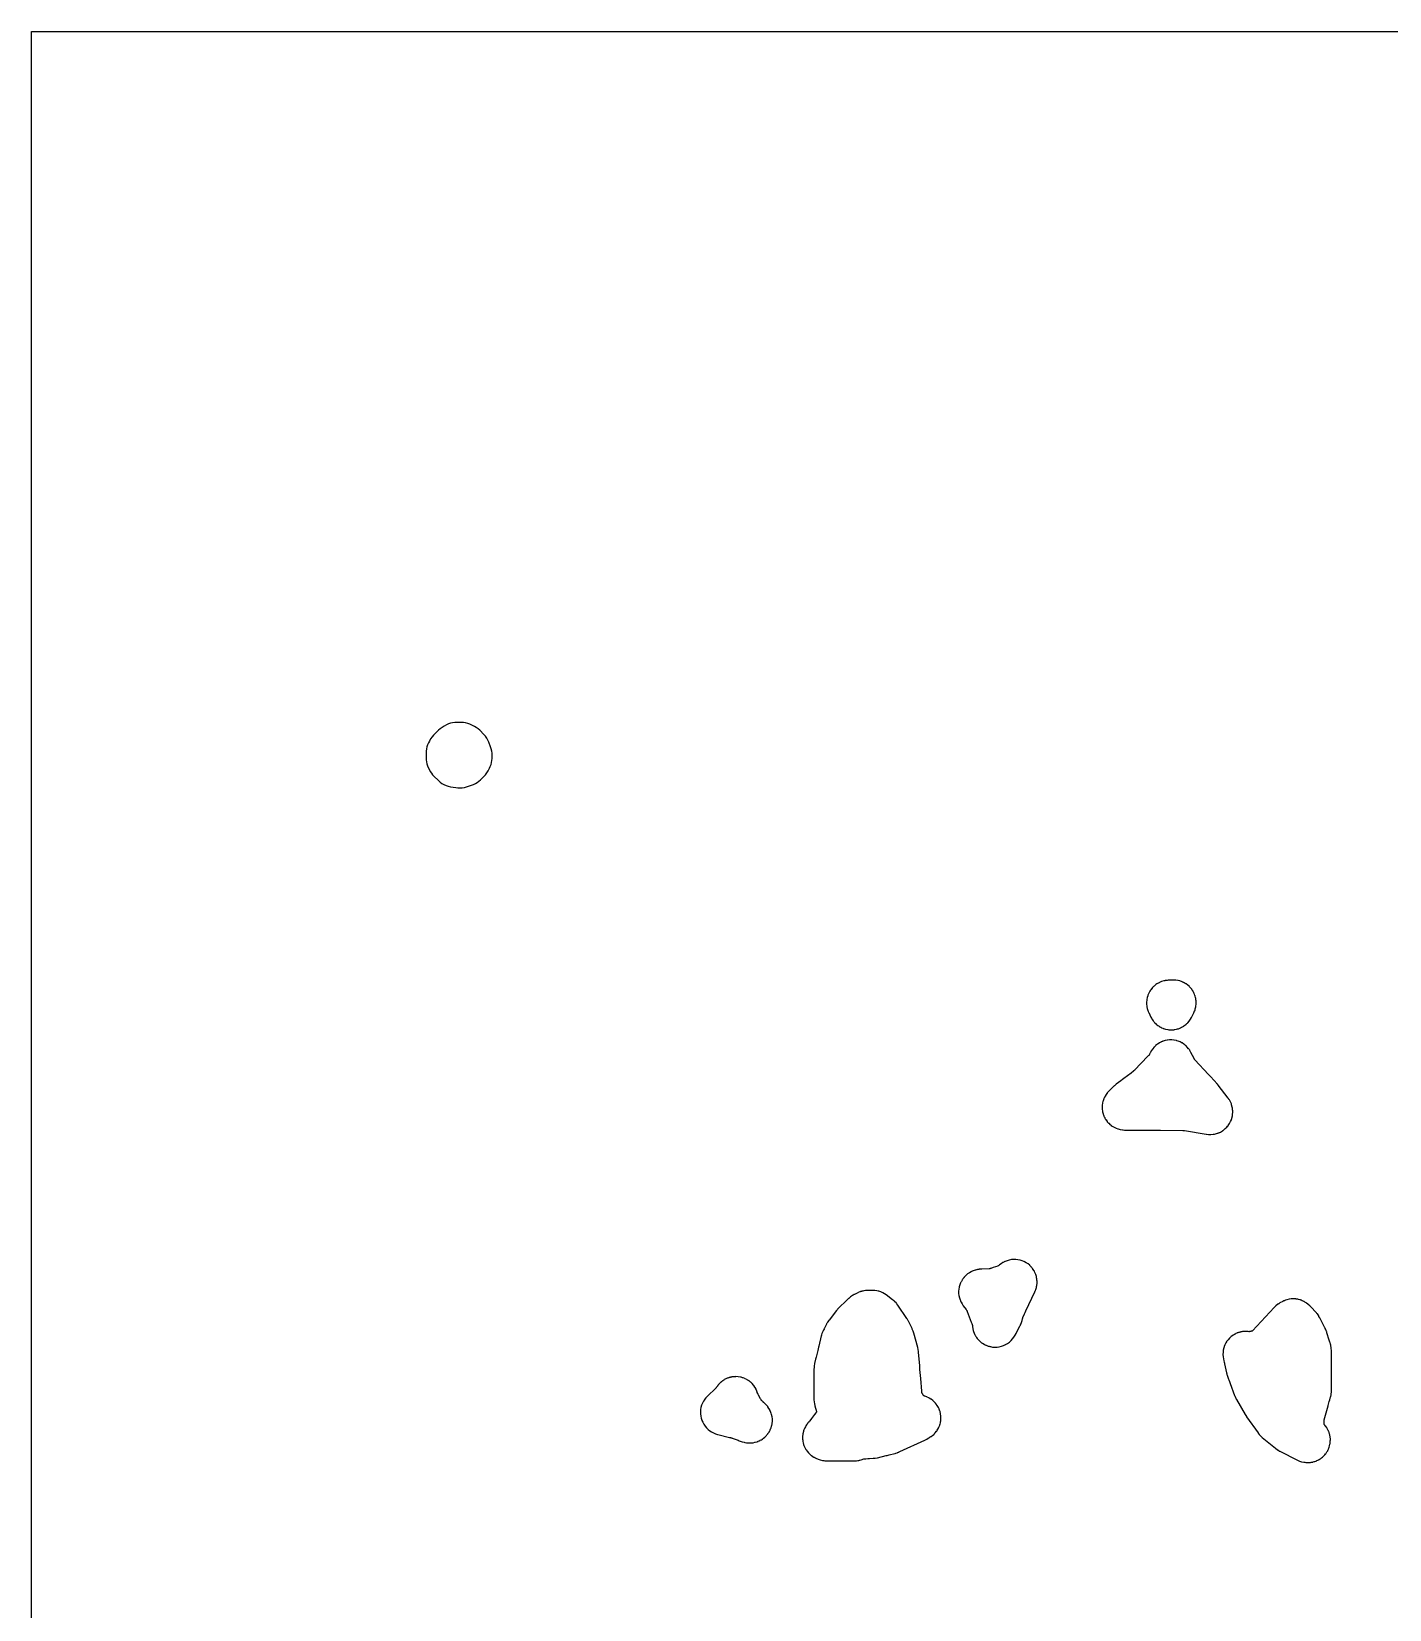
# Model space of a CAD drawing. Header units: millimetres. Extents: x 0 to 300, y 0 to 300.
# Drawn here: x 0 to 150, y 125.6 to 300 of the extents above; entities that cross this region are included whole.
import ezdxf

# ---------------------------------------------------------------- set-up
doc = ezdxf.new("R2010")
doc.units = ezdxf.units.MM
doc.layers.add('CUT', color=7, linetype='CONTINUOUS')

msp = doc.modelspace()

# ---------------------------------------------------------------- linework, layer by layer
at = {"layer": 'CUT'}
msp.add_lwpolyline([(0, 0.06), (0, 299.94), (0, 299.95), (0, 299.98), (0, 299.99), (0.01, 300), (0.02, 300), (0.05, 300), (0.06, 300), (299.9, 300), (299.91, 300), (299.94, 300), (299.95, 300), (299.96, 300), (299.96, 299.99), (299.96, 299.98), (299.96, 299.95), (299.96, 299.94), (299.96, 0.06)], dxfattribs=at)
for points in [[(45.13, 217.06), (45.33, 216.91), (45.55, 216.78), (45.78, 216.68), (46.02, 216.6), (46.27, 216.55), (46.85, 216.45), (47.08, 216.42), (47.32, 216.41), (47.57, 216.43), (47.8, 216.47), (48.04, 216.53), (48.6, 216.71), (48.81, 216.79), (49.02, 216.89), (49.22, 217.01), (49.4, 217.15), (49.57, 217.3), (49.95, 217.67), (50.14, 217.87), (50.3, 218.08), (50.43, 218.31), (50.58, 218.6), (50.67, 218.8), (50.75, 219.01), (50.81, 219.23), (50.84, 219.45), (50.86, 219.67), (50.87, 219.99), (50.86, 220.24), (50.83, 220.49), (50.78, 220.74), (50.7, 220.97), (50.51, 221.46), (50.4, 221.7), (50.27, 221.93), (50.12, 222.13), (49.95, 222.33), (49.5, 222.78), (49.32, 222.94), (49.12, 223.09), (48.91, 223.21), (48.63, 223.36), (48.41, 223.47), (48.18, 223.55), (47.94, 223.61), (47.7, 223.65), (47.45, 223.66), (46.99, 223.66), (46.75, 223.65), (46.51, 223.61), (46.28, 223.56), (46.06, 223.48), (45.84, 223.38), (45.57, 223.24), (45.35, 223.11), (45.14, 222.96), (44.95, 222.79), (44.41, 222.25), (44.23, 222.05), (44.08, 221.83), (43.94, 221.6), (43.83, 221.38), (43.74, 221.17), (43.67, 220.95), (43.61, 220.72), (43.58, 220.49), (43.57, 220.26), (43.57, 219.75), (43.58, 219.53), (43.61, 219.3), (43.66, 219.09), (43.73, 218.87), (43.82, 218.67), (43.94, 218.42), (44.04, 218.23), (44.16, 218.04), (44.29, 217.87), (44.44, 217.71), (44.94, 217.22)], [(124.21, 190.32), (124.39, 190.17), (124.54, 190.07), (124.55, 190.06), (124.57, 190.05), (124.58, 190.05), (124.59, 190.04), (124.63, 190.02), (124.69, 189.99), (124.74, 189.96), (124.76, 189.95), (124.8, 189.92), (124.97, 189.85), (124.99, 189.84), (125, 189.84), (125.01, 189.84), (125.03, 189.83), (125.26, 189.76), (125.5, 189.71), (125.62, 189.7), (125.7, 189.69), (125.71, 189.69), (125.72, 189.68), (125.74, 189.68), (125.98, 189.68), (126.01, 189.68), (126.22, 189.7), (126.25, 189.71), (126.46, 189.75), (126.58, 189.78), (126.62, 189.79), (126.69, 189.81), (126.92, 189.9), (126.92, 189.91), (127.03, 189.96), (127.14, 190.01), (127.27, 190.1), (127.28, 190.11), (127.34, 190.15), (127.53, 190.3), (127.57, 190.34), (127.62, 190.38), (127.67, 190.43), (127.7, 190.46), (127.7, 190.47), (127.86, 190.65), (128, 190.85), (128.1, 191.03), (128.12, 191.06), (128.37, 191.56), (128.37, 191.57), (128.46, 191.78), (128.47, 191.78), (128.51, 191.91), (128.52, 191.93), (128.53, 191.98), (128.54, 192.01), (128.59, 192.24), (128.6, 192.32), (128.61, 192.34), (128.61, 192.35), (128.63, 192.48), (128.63, 192.65), (128.63, 192.72), (128.63, 192.73), (128.63, 192.76), (128.63, 192.8), (128.62, 192.96), (128.61, 192.97), (128.59, 193.11), (128.59, 193.12), (128.59, 193.14), (128.58, 193.2), (128.57, 193.21), (128.51, 193.44), (128.51, 193.45), (128.5, 193.48), (128.45, 193.62), (128.44, 193.64), (128.43, 193.65), (128.43, 193.66), (128.42, 193.67), (128.39, 193.74), (128.38, 193.77), (128.36, 193.81), (128.34, 193.85), (128.33, 193.86), (128.32, 193.88), (128.32, 193.89), (128.29, 193.94), (128.26, 193.98), (128.22, 194.04), (128.2, 194.08), (128.2, 194.09), (128.19, 194.1), (128.15, 194.15), (128.14, 194.16), (128.1, 194.21), (128.05, 194.28), (128.04, 194.29), (128.02, 194.31), (127.89, 194.45), (127.89, 194.46), (127.88, 194.47), (127.71, 194.62), (127.7, 194.63), (127.52, 194.76), (127.5, 194.77), (127.48, 194.78), (127.44, 194.8), (127.41, 194.82), (127.31, 194.88), (127.29, 194.89), (127.26, 194.9), (127.2, 194.93), (127.17, 194.95), (127.09, 194.99), (127.08, 194.99), (127.07, 194.99), (127.02, 195.01), (127, 195.02), (126.86, 195.07), (126.85, 195.08), (126.63, 195.13), (126.61, 195.13), (126.37, 195.17), (126.15, 195.18), (126.13, 195.18), (126.12, 195.18), (126.01, 195.17), (125.91, 195.17), (125.89, 195.16), (125.88, 195.16), (125.87, 195.16), (125.86, 195.16), (125.85, 195.16), (125.82, 195.16), (125.81, 195.16), (125.8, 195.16), (125.75, 195.16), (125.66, 195.16), (125.55, 195.16), (125.42, 195.15), (125.3, 195.14), (125.21, 195.12), (125.2, 195.11), (125.19, 195.11), (125.18, 195.11), (125.17, 195.11), (125.06, 195.09), (124.82, 195.02), (124.72, 194.98), (124.6, 194.93), (124.53, 194.89), (124.52, 194.88), (124.5, 194.87), (124.46, 194.85), (124.38, 194.81), (124.3, 194.76), (124.29, 194.75), (124.17, 194.68), (123.98, 194.52), (123.92, 194.46), (123.8, 194.35), (123.65, 194.15), (123.64, 194.14), (123.64, 194.13), (123.62, 194.1), (123.61, 194.09), (123.6, 194.08), (123.51, 193.95), (123.48, 193.89), (123.39, 193.73), (123.37, 193.67), (123.3, 193.5), (123.28, 193.45), (123.22, 193.27), (123.18, 193.02), (123.18, 193), (123.18, 192.98), (123.18, 192.97), (123.17, 192.95), (123.17, 192.93), (123.15, 192.78), (123.15, 192.53), (123.18, 192.29), (123.18, 192.28), (123.19, 192.27), (123.2, 192.2), (123.21, 192.13), (123.23, 192.04), (123.3, 191.81), (123.31, 191.8), (123.34, 191.73), (123.35, 191.71), (123.35, 191.69), (123.37, 191.64), (123.39, 191.59), (123.4, 191.58), (123.63, 191.1), (123.7, 190.97), (123.71, 190.96), (123.72, 190.94), (123.72, 190.92), (123.74, 190.89), (123.76, 190.86), (123.78, 190.83), (123.8, 190.8), (123.82, 190.78), (123.88, 190.69), (123.89, 190.67), (123.91, 190.64), (123.95, 190.59), (124.01, 190.52), (124.03, 190.5), (124.2, 190.33)], [(118.55, 182.3), (118.54, 182.29), (118.53, 182.27), (118.53, 182.26), (118.53, 182.25), (118.52, 182.23), (118.5, 182.19), (118.49, 182.17), (118.48, 182.16), (118.44, 182.08), (118.43, 182.05), (118.36, 181.85), (118.35, 181.82), (118.34, 181.77), (118.3, 181.61), (118.3, 181.6), (118.3, 181.59), (118.29, 181.58), (118.29, 181.56), (118.26, 181.37), (118.26, 181.34), (118.25, 181.13), (118.25, 181.11), (118.25, 181.1), (118.25, 181.05), (118.26, 180.88), (118.26, 180.86), (118.28, 180.74), (118.28, 180.72), (118.29, 180.7), (118.3, 180.64), (118.3, 180.62), (118.3, 180.61), (118.32, 180.52), (118.35, 180.4), (118.36, 180.38), (118.36, 180.37), (118.37, 180.36), (118.4, 180.28), (118.44, 180.17), (118.44, 180.16), (118.44, 180.15), (118.48, 180.07), (118.5, 180.04), (118.53, 179.98), (118.54, 179.95), (118.55, 179.93), (118.6, 179.85), (118.63, 179.8), (118.63, 179.79), (118.64, 179.77), (118.66, 179.74), (118.67, 179.72), (118.68, 179.72), (118.81, 179.55), (118.82, 179.53), (118.92, 179.42), (118.94, 179.4), (118.95, 179.38), (118.96, 179.37), (118.97, 179.36), (118.98, 179.35), (119.15, 179.2), (119.15, 179.19), (119.16, 179.18), (119.23, 179.13), (119.24, 179.12), (119.25, 179.12), (119.35, 179.05), (119.36, 179.04), (119.56, 178.92), (119.56, 178.91), (119.78, 178.81), (119.99, 178.73), (120, 178.73), (120.01, 178.73), (120.24, 178.67), (120.25, 178.67), (120.48, 178.63), (120.49, 178.63), (120.51, 178.63), (120.53, 178.63), (120.56, 178.62), (120.73, 178.61), (124.69, 178.58), (127.15, 178.56), (127.2, 178.56), (127.21, 178.56), (127.23, 178.56), (127.24, 178.56), (127.27, 178.56), (127.28, 178.56), (127.29, 178.56), (127.3, 178.55), (127.32, 178.55), (127.34, 178.55), (129.75, 178.15), (129.77, 178.15), (130.01, 178.12), (130.25, 178.12), (130.26, 178.12), (130.5, 178.14), (130.51, 178.14), (130.57, 178.15), (130.59, 178.15), (130.65, 178.16), (130.76, 178.18), (130.99, 178.25), (131.02, 178.26), (131.12, 178.3), (131.18, 178.33), (131.23, 178.35), (131.31, 178.39), (131.45, 178.46), (131.56, 178.53), (131.6, 178.56), (131.62, 178.58), (131.65, 178.6), (131.85, 178.76), (132.02, 178.93), (132.1, 179.03), (132.12, 179.05), (132.16, 179.09), (132.18, 179.12), (132.32, 179.33), (132.44, 179.55), (132.52, 179.75), (132.53, 179.77), (132.53, 179.78), (132.6, 180.02), (132.62, 180.12), (132.63, 180.15), (132.63, 180.16), (132.65, 180.26), (132.66, 180.37), (132.66, 180.38), (132.66, 180.43), (132.67, 180.51), (132.67, 180.7), (132.67, 180.76), (132.67, 180.77), (132.67, 180.78), (132.66, 180.81), (132.64, 181.01), (132.59, 181.25), (132.57, 181.31), (132.55, 181.37), (132.54, 181.42), (132.52, 181.49), (132.42, 181.72), (132.3, 181.93), (132.28, 181.96), (132.25, 182.01), (132.19, 182.09), (132.15, 182.14), (131.06, 183.55), (131.02, 183.61), (131.02, 183.62), (131.01, 183.63), (130.98, 183.67), (130.96, 183.69), (130.95, 183.7), (130.94, 183.71), (130.93, 183.72), (130.93, 183.73), (130.92, 183.75), (130.81, 183.87), (130.8, 183.88), (130.76, 183.93), (130.06, 184.68), (130.02, 184.72), (130.01, 184.73), (128.49, 186.36), (128.48, 186.37), (128.47, 186.38), (128.46, 186.4), (128.46, 186.41), (128.45, 186.41), (128.45, 186.42), (128.44, 186.43), (128.44, 186.44), (128.43, 186.46), (128.42, 186.47), (128.41, 186.48), (128.4, 186.5), (128.06, 187.19), (127.94, 187.4), (127.92, 187.44), (127.89, 187.49), (127.87, 187.51), (127.81, 187.6), (127.8, 187.6), (127.65, 187.78), (127.53, 187.9), (127.48, 187.95), (127.47, 187.95), (127.29, 188.1), (127.28, 188.1), (127.09, 188.23), (127.03, 188.26), (126.97, 188.29), (126.96, 188.3), (126.87, 188.35), (126.65, 188.44), (126.51, 188.48), (126.47, 188.49), (126.46, 188.49), (126.42, 188.5), (126.21, 188.54), (126.18, 188.55), (126.16, 188.55), (125.94, 188.57), (125.92, 188.57), (125.7, 188.57), (125.68, 188.57), (125.46, 188.55), (125.45, 188.55), (125.44, 188.54), (125.22, 188.5), (125.2, 188.49), (124.99, 188.43), (124.97, 188.42), (124.93, 188.41), (124.88, 188.39), (124.81, 188.36), (124.79, 188.35), (124.78, 188.35), (124.77, 188.34), (124.76, 188.34), (124.74, 188.33), (124.65, 188.28), (124.55, 188.23), (124.54, 188.22), (124.53, 188.21), (124.35, 188.09), (124.34, 188.08), (124.33, 188.08), (124.25, 188.02), (124.16, 187.94), (124.14, 187.92), (123.99, 187.77), (123.98, 187.76), (123.97, 187.75), (123.96, 187.73), (123.84, 187.59), (123.82, 187.56), (123.7, 187.39), (123.69, 187.38), (123.68, 187.36), (123.58, 187.18), (123.56, 187.15), (123.49, 187), (123.48, 186.98), (123.48, 186.97), (123.48, 186.96), (123.47, 186.96), (123.47, 186.95), (123.46, 186.95), (123.43, 186.91), (123.43, 186.9), (123.42, 186.89), (123.41, 186.88), (123.41, 186.87), (123.4, 186.86), (123.39, 186.85), (123.34, 186.8), (123.31, 186.76), (121.84, 185.23), (121.81, 185.2), (121.8, 185.2), (121.78, 185.18), (121.75, 185.15), (121.74, 185.15), (121.73, 185.14), (121.71, 185.12), (121.44, 184.91), (120.65, 184.31), (120.5, 184.2), (120.31, 184.06), (119.81, 183.68), (119.75, 183.63), (119.74, 183.62), (119.6, 183.5), (119.59, 183.49), (119.58, 183.49), (119.57, 183.48), (119.56, 183.47), (119.55, 183.46), (119.53, 183.44), (119.52, 183.43), (119.46, 183.38), (119.36, 183.27), (118.98, 182.89), (118.96, 182.86), (118.82, 182.71), (118.8, 182.68), (118.67, 182.51), (118.66, 182.49), (118.66, 182.48), (118.58, 182.34), (118.56, 182.31)], [(103.3, 158.68), (103.31, 158.66), (103.32, 158.65), (103.32, 158.64), (103.32, 158.63), (103.33, 158.6), (103.34, 158.58), (103.35, 158.55), (103.79, 157.36), (103.82, 157.29), (103.85, 157.22), (103.89, 157.11), (103.91, 157.05), (103.91, 157.04), (103.92, 157.03), (103.92, 157.02), (103.92, 157.01), (103.92, 157), (103.93, 156.99), (103.93, 156.97), (103.93, 156.96), (103.93, 156.95), (103.93, 156.94), (103.94, 156.84), (103.95, 156.74), (103.96, 156.71), (103.96, 156.7), (103.96, 156.69), (103.96, 156.68), (103.97, 156.64), (104.01, 156.45), (104.02, 156.45), (104.09, 156.22), (104.11, 156.18), (104.12, 156.15), (104.19, 155.99), (104.21, 155.95), (104.22, 155.94), (104.31, 155.78), (104.32, 155.77), (104.36, 155.71), (104.36, 155.7), (104.37, 155.69), (104.45, 155.57), (104.46, 155.57), (104.53, 155.49), (104.62, 155.39), (104.62, 155.38), (104.8, 155.21), (104.93, 155.11), (104.99, 155.06), (105, 155.06), (105.01, 155.05), (105.03, 155.04), (105.2, 154.93), (105.21, 154.93), (105.22, 154.92), (105.26, 154.9), (105.42, 154.82), (105.43, 154.82), (105.66, 154.73), (105.71, 154.72), (105.76, 154.71), (105.83, 154.69), (105.9, 154.67), (106.14, 154.63), (106.15, 154.63), (106.16, 154.63), (106.18, 154.63), (106.2, 154.63), (106.22, 154.62), (106.39, 154.61), (106.4, 154.61), (106.63, 154.62), (106.64, 154.62), (106.89, 154.65), (107.12, 154.71), (107.13, 154.71), (107.36, 154.79), (107.37, 154.79), (107.5, 154.86), (107.52, 154.87), (107.58, 154.9), (107.59, 154.9), (107.81, 155.02), (108.01, 155.17), (108.18, 155.33), (108.19, 155.34), (108.36, 155.52), (108.5, 155.71), (108.51, 155.72), (108.63, 155.93), (108.74, 156.13), (108.74, 156.14), (108.95, 156.54), (109.16, 156.92), (109.17, 156.94), (109.2, 157), (109.26, 157.13), (109.27, 157.14), (109.35, 157.35), (109.41, 157.57), (109.45, 157.76), (109.48, 157.85), (109.49, 157.9), (109.5, 157.92), (109.63, 158.2), (109.68, 158.3), (109.75, 158.46), (109.83, 158.64), (110.82, 160.74), (110.86, 160.84), (110.87, 160.86), (110.89, 160.89), (110.9, 160.92), (110.92, 160.97), (110.99, 161.2), (110.99, 161.21), (110.99, 161.23), (111, 161.25), (111.01, 161.29), (111.01, 161.31), (111.04, 161.44), (111.06, 161.67), (111.06, 161.68), (111.06, 161.69), (111.06, 161.93), (111.06, 161.95), (111.06, 161.96), (111.05, 161.97), (111.05, 161.99), (111.03, 162.17), (111.03, 162.18), (111.01, 162.28), (111, 162.33), (111, 162.35), (111, 162.36), (110.99, 162.41), (110.99, 162.42), (110.95, 162.54), (110.92, 162.65), (110.91, 162.65), (110.82, 162.87), (110.79, 162.93), (110.78, 162.95), (110.78, 162.96), (110.76, 163), (110.71, 163.09), (110.64, 163.19), (110.57, 163.29), (110.55, 163.31), (110.53, 163.35), (110.48, 163.41), (110.46, 163.43), (110.42, 163.48), (110.25, 163.65), (110.25, 163.66), (110.06, 163.81), (109.86, 163.95), (109.68, 164.04), (109.64, 164.06), (109.62, 164.07), (109.6, 164.08), (109.42, 164.16), (109.18, 164.23), (108.95, 164.28), (108.94, 164.28), (108.7, 164.31), (108.46, 164.31), (108.22, 164.29), (107.98, 164.24), (107.97, 164.24), (107.74, 164.17), (107.52, 164.08), (107.51, 164.07), (107.43, 164.03), (107.42, 164.03), (107.4, 164.02), (107.3, 163.97), (107.29, 163.96), (107.1, 163.84), (107.09, 163.83), (106.92, 163.71), (106.88, 163.68), (106.83, 163.64), (106.78, 163.61), (106.77, 163.6), (106.75, 163.59), (106.74, 163.59), (106.72, 163.58), (106.71, 163.58), (106.22, 163.41), (106.14, 163.38), (106.12, 163.37), (106.04, 163.34), (105.95, 163.31), (105.93, 163.3), (105.91, 163.3), (105.87, 163.29), (105.85, 163.28), (105.83, 163.28), (105.81, 163.28), (105.78, 163.28), (105.77, 163.28), (104.96, 163.25), (104.68, 163.22), (104.67, 163.22), (104.66, 163.22), (104.65, 163.21), (104.56, 163.19), (104.5, 163.18), (104.48, 163.18), (104.41, 163.17), (104.37, 163.16), (104.26, 163.13), (104.24, 163.12), (104.02, 163.05), (104.01, 163.04), (103.94, 163.01), (103.92, 163), (103.91, 163), (103.81, 162.96), (103.8, 162.95), (103.79, 162.94), (103.78, 162.94), (103.77, 162.94), (103.58, 162.84), (103.38, 162.7), (103.19, 162.54), (103.19, 162.53), (103.02, 162.36), (103.02, 162.35), (103.01, 162.33), (102.95, 162.26), (102.94, 162.24), (102.87, 162.17), (102.87, 162.16), (102.82, 162.08), (102.8, 162.05), (102.77, 162.01), (102.74, 161.96), (102.74, 161.95), (102.7, 161.88), (102.7, 161.87), (102.67, 161.83), (102.63, 161.75), (102.62, 161.73), (102.53, 161.52), (102.47, 161.28), (102.47, 161.27), (102.47, 161.25), (102.46, 161.23), (102.42, 161.04), (102.4, 160.8), (102.4, 160.55), (102.43, 160.31), (102.48, 160.07), (102.49, 160.06), (102.56, 159.84), (102.57, 159.83), (102.59, 159.77), (102.6, 159.74), (102.65, 159.61), (102.66, 159.6), (102.77, 159.4), (102.78, 159.39), (102.91, 159.19), (103.23, 158.77), (103.27, 158.72), (103.28, 158.72), (103.28, 158.71), (103.29, 158.7), (103.3, 158.69)], [(85.33, 145.52), (85.31, 145.48), (85.3, 145.46), (85.29, 145.44), (85.28, 145.4), (85.28, 145.39), (85.28, 145.37), (85.25, 145.27), (85.24, 145.24), (85.23, 145.23), (85.23, 145.22), (85.23, 145.21), (85.22, 145.14), (85.21, 145.11), (85.2, 145.09), (85.19, 145.04), (85.18, 144.98), (85.18, 144.94), (85.18, 144.9), (85.17, 144.83), (85.17, 144.82), (85.16, 144.77), (85.16, 144.74), (85.16, 144.49), (85.17, 144.4), (85.17, 144.39), (85.18, 144.36), (85.19, 144.24), (85.24, 144), (85.26, 143.93), (85.27, 143.89), (85.28, 143.86), (85.31, 143.76), (85.41, 143.53), (85.53, 143.31), (85.54, 143.3), (85.58, 143.25), (85.63, 143.17), (85.67, 143.11), (85.83, 142.92), (86.01, 142.75), (86.04, 142.73), (86.12, 142.66), (86.13, 142.65), (86.15, 142.63), (86.2, 142.59), (86.21, 142.59), (86.23, 142.58), (86.41, 142.46), (86.44, 142.45), (86.5, 142.41), (86.52, 142.4), (86.54, 142.39), (86.63, 142.34), (86.87, 142.25), (87.11, 142.17), (87.37, 142.1), (87.39, 142.1), (87.52, 142.08), (87.62, 142.06), (87.63, 142.06), (87.64, 142.06), (87.65, 142.06), (87.66, 142.06), (87.67, 142.05), (87.9, 142.04), (87.94, 142.04), (90.41, 142.04), (90.84, 142.04), (90.85, 142.04), (90.86, 142.04), (91.11, 142.05), (91.12, 142.05), (91.28, 142.08), (91.29, 142.08), (91.3, 142.08), (91.31, 142.09), (91.37, 142.1), (91.38, 142.1), (91.46, 142.12), (91.48, 142.12), (91.63, 142.16), (91.64, 142.17), (91.91, 142.26), (91.93, 142.27), (91.94, 142.27), (91.95, 142.27), (91.96, 142.27), (91.97, 142.28), (91.99, 142.28), (92, 142.28), (92.01, 142.28), (92.02, 142.29), (92.03, 142.29), (92.05, 142.29), (92.09, 142.29), (92.1, 142.29), (92.14, 142.29), (92.38, 142.3), (92.55, 142.31), (92.94, 142.33), (93.16, 142.35), (93.19, 142.35), (93.44, 142.4), (94.41, 142.64), (94.49, 142.66), (94.71, 142.71), (95.35, 142.87), (95.36, 142.88), (95.37, 142.88), (95.38, 142.88), (95.46, 142.9), (95.59, 142.94), (95.6, 142.95), (95.61, 142.95), (95.62, 142.95), (95.63, 142.96), (95.7, 142.99), (95.75, 143.01), (95.77, 143.02), (95.79, 143.02), (95.81, 143.03), (95.82, 143.04), (95.83, 143.04), (95.92, 143.08), (98.65, 144.32), (98.65, 144.33), (98.87, 144.44), (98.91, 144.46), (98.92, 144.47), (99.1, 144.58), (99.17, 144.62), (99.24, 144.66), (99.25, 144.67), (99.27, 144.69), (99.33, 144.73), (99.34, 144.73), (99.39, 144.76), (99.43, 144.79), (99.44, 144.8), (99.46, 144.81), (99.52, 144.86), (99.64, 144.96), (99.65, 144.97), (99.73, 145.05), (99.75, 145.08), (99.76, 145.09), (99.77, 145.1), (99.81, 145.14), (99.82, 145.15), (99.97, 145.34), (99.98, 145.34), (100.01, 145.39), (100.02, 145.42), (100.04, 145.45), (100.1, 145.55), (100.11, 145.55), (100.21, 145.75), (100.22, 145.77), (100.22, 145.78), (100.31, 146), (100.31, 146.01), (100.32, 146.05), (100.33, 146.06), (100.35, 146.12), (100.38, 146.24), (100.38, 146.25), (100.38, 146.26), (100.38, 146.27), (100.39, 146.28), (100.41, 146.39), (100.42, 146.45), (100.42, 146.47), (100.42, 146.49), (100.44, 146.74), (100.44, 146.81), (100.44, 146.99), (100.43, 146.99), (100.4, 147.23), (100.4, 147.24), (100.4, 147.27), (100.39, 147.32), (100.37, 147.4), (100.35, 147.48), (100.34, 147.51), (100.33, 147.53), (100.29, 147.64), (100.27, 147.71), (100.26, 147.72), (100.24, 147.78), (100.23, 147.81), (100.2, 147.88), (100.17, 147.94), (100.16, 147.95), (100.04, 148.16), (100.03, 148.17), (99.93, 148.31), (99.93, 148.32), (99.92, 148.33), (99.9, 148.36), (99.89, 148.37), (99.86, 148.4), (99.84, 148.42), (99.73, 148.54), (99.72, 148.55), (99.55, 148.71), (99.54, 148.72), (99.35, 148.86), (99.34, 148.87), (99.14, 148.99), (99.12, 149), (98.92, 149.1), (98.89, 149.11), (98.78, 149.15), (98.76, 149.16), (98.68, 149.19), (98.66, 149.19), (98.61, 149.21), (98.59, 149.22), (98.58, 149.22), (98.57, 149.22), (98.57, 149.23), (98.56, 149.23), (98.56, 149.24), (98.53, 149.27), (98.52, 149.28), (98.49, 149.32), (98.47, 149.36), (98.46, 149.38), (98.43, 149.43), (98.4, 149.47), (98.39, 149.49), (98.38, 149.5), (98.37, 149.51), (98.36, 149.52), (98.36, 149.53), (98.36, 149.54), (98.35, 149.55), (98.35, 149.56), (98.35, 149.57), (98.35, 149.58), (98.35, 149.6), (98.34, 149.75), (98.22, 151.14), (98.19, 151.47), (98.13, 152.14), (98.1, 152.54), (97.97, 154.07), (97.97, 154.11), (97.97, 154.13), (97.97, 154.15), (97.94, 154.37), (97.89, 154.59), (97.45, 156.17), (97.38, 156.39), (97.35, 156.47), (97.34, 156.47), (97.28, 156.61), (97.27, 156.63), (97.27, 156.64), (97.25, 156.69), (96.89, 157.4), (96.85, 157.48), (96.85, 157.49), (96.83, 157.52), (96.79, 157.59), (96.74, 157.68), (96.7, 157.74), (96.68, 157.77), (96.66, 157.8), (95.67, 159.26), (95.57, 159.39), (95.56, 159.41), (95.52, 159.46), (95.51, 159.47), (95.5, 159.48), (95.48, 159.5), (95.35, 159.63), (95.32, 159.67), (95.32, 159.68), (95.11, 159.85), (94.41, 160.38), (94.39, 160.39), (94.22, 160.51), (94.2, 160.52), (94.02, 160.63), (93.8, 160.72), (93.79, 160.72), (93.59, 160.79), (93.58, 160.79), (93.57, 160.79), (93.54, 160.8), (93.51, 160.81), (93.36, 160.85), (93.13, 160.88), (92.9, 160.89), (92.4, 160.89), (92.39, 160.89), (92.17, 160.88), (92.16, 160.88), (92.13, 160.87), (92.11, 160.87), (91.98, 160.85), (91.95, 160.85), (91.93, 160.85), (91.81, 160.82), (91.76, 160.81), (91.75, 160.81), (91.74, 160.8), (91.73, 160.8), (91.7, 160.79), (91.67, 160.78), (91.64, 160.77), (91.56, 160.75), (91.51, 160.73), (91.48, 160.72), (91.3, 160.64), (91.27, 160.63), (90.97, 160.48), (90.89, 160.44), (90.87, 160.43), (90.86, 160.42), (90.76, 160.37), (90.66, 160.32), (90.45, 160.17), (90.45, 160.16), (90.26, 160), (90.25, 160), (90.09, 159.85), (89.79, 159.55), (89.4, 159.18), (89.21, 159), (89.2, 158.99), (89.19, 158.98), (89.17, 158.96), (89.13, 158.92), (89.12, 158.91), (89.07, 158.85), (89.05, 158.82), (89.03, 158.8), (88.97, 158.73), (88.95, 158.71), (88.92, 158.68), (88.08, 157.61), (88.06, 157.58), (88.06, 157.57), (88.03, 157.53), (87.94, 157.41), (87.94, 157.4), (87.93, 157.38), (87.92, 157.37), (87.9, 157.34), (87.88, 157.31), (87.84, 157.24), (87.82, 157.2), (87.81, 157.19), (87.81, 157.18), (87.79, 157.15), (87.57, 156.71), (87.57, 156.7), (87.56, 156.68), (87.53, 156.62), (87.44, 156.44), (87.43, 156.42), (87.42, 156.41), (87.32, 156.18), (87.3, 156.14), (87.26, 155.98), (87.26, 155.97), (87.25, 155.93), (87.24, 155.9), (87.24, 155.89), (87.23, 155.88), (87.22, 155.85), (86.95, 154.72), (86.93, 154.63), (86.93, 154.62), (86.84, 154.24), (86.66, 153.5), (86.6, 153.27), (86.49, 152.81), (86.44, 152.53), (86.44, 152.52), (86.44, 152.48), (86.43, 152.35), (86.43, 152.33), (86.43, 152.29), (86.42, 152.23), (86.42, 152.22), (86.42, 152.19), (86.42, 150.72), (86.42, 148.78), (86.43, 148.56), (86.46, 148.35), (86.46, 148.34), (86.5, 148.16), (86.5, 148.14), (86.5, 148.13), (86.51, 148.12), (86.68, 147.49), (86.68, 147.48), (86.69, 147.45), (86.69, 147.44), (86.67, 147.41), (86.67, 147.4), (86.65, 147.38), (86.64, 147.37), (86.63, 147.36), (86.63, 147.35), (86.48, 147.16), (86.15, 146.73), (86.07, 146.62), (85.94, 146.45), (85.93, 146.44), (85.93, 146.43), (85.91, 146.41), (85.9, 146.4), (85.84, 146.34), (85.83, 146.33), (85.83, 146.32), (85.81, 146.31), (85.8, 146.3), (85.8, 146.29), (85.79, 146.28), (85.74, 146.22), (85.72, 146.2), (85.7, 146.18), (85.65, 146.12), (85.61, 146.06), (85.6, 146.04), (85.59, 146.02), (85.52, 145.91), (85.47, 145.82), (85.4, 145.69)], [(132.88, 149.29), (132.89, 149.25), (132.9, 149.23), (132.98, 149.04), (133.02, 148.96), (133.07, 148.87), (133.07, 148.86), (133.08, 148.83), (134.04, 147.16), (134.18, 146.95), (134.2, 146.92), (135.47, 145.15), (135.49, 145.12), (135.6, 144.98), (135.61, 144.96), (135.75, 144.81), (135.77, 144.79), (135.94, 144.64), (137.38, 143.44), (137.61, 143.27), (137.65, 143.25), (137.85, 143.13), (137.89, 143.11), (139.82, 142.13), (139.83, 142.13), (140.04, 142.03), (140.27, 141.95), (140.29, 141.95), (140.51, 141.9), (140.52, 141.9), (140.53, 141.9), (140.63, 141.89), (140.76, 141.87), (140.78, 141.87), (140.87, 141.87), (140.9, 141.86), (140.92, 141.86), (140.96, 141.86), (141, 141.86), (141.02, 141.86), (141.04, 141.86), (141.08, 141.87), (141.12, 141.87), (141.24, 141.88), (141.27, 141.88), (141.35, 141.89), (141.46, 141.91), (141.48, 141.92), (141.49, 141.92), (141.5, 141.92), (141.51, 141.92), (141.52, 141.93), (141.53, 141.93), (141.56, 141.94), (141.66, 141.97), (141.71, 141.98), (141.72, 141.98), (141.73, 141.98), (141.75, 141.99), (141.95, 142.07), (141.98, 142.08), (142.17, 142.18), (142.2, 142.19), (142.24, 142.21), (142.33, 142.27), (142.35, 142.29), (142.38, 142.31), (142.39, 142.31), (142.41, 142.32), (142.44, 142.35), (142.47, 142.38), (142.57, 142.46), (142.59, 142.47), (142.6, 142.47), (142.73, 142.6), (142.75, 142.62), (142.78, 142.64), (142.82, 142.69), (142.83, 142.71), (142.84, 142.72), (142.91, 142.81), (142.92, 142.82), (142.93, 142.82), (142.94, 142.83), (143.08, 143.03), (143.16, 143.17), (143.18, 143.21), (143.18, 143.22), (143.19, 143.23), (143.2, 143.25), (143.24, 143.34), (143.25, 143.36), (143.25, 143.37), (143.28, 143.44), (143.29, 143.46), (143.3, 143.48), (143.31, 143.51), (143.32, 143.56), (143.33, 143.58), (143.37, 143.71), (143.41, 143.91), (143.42, 143.95), (143.45, 144.2), (143.45, 144.25), (143.45, 144.29), (143.46, 144.33), (143.46, 144.44), (143.44, 144.69), (143.43, 144.74), (143.42, 144.76), (143.41, 144.81), (143.39, 144.93), (143.37, 145.01), (143.33, 145.17), (143.27, 145.32), (143.26, 145.33), (143.23, 145.4), (143.14, 145.57), (143.12, 145.61), (143.12, 145.62), (143.09, 145.67), (143.07, 145.7), (143.05, 145.72), (143.01, 145.78), (142.99, 145.81), (142.99, 145.82), (142.98, 145.83), (142.97, 145.84), (142.83, 146.01), (142.81, 146.04), (142.8, 146.06), (142.79, 146.07), (142.78, 146.08), (142.78, 146.09), (142.78, 146.1), (142.78, 146.12), (142.78, 146.18), (142.76, 146.54), (142.76, 146.55), (142.77, 146.6), (143.2, 148.14), (143.21, 148.18), (143.33, 148.61), (143.38, 148.78), (143.48, 149.14), (143.49, 149.17), (143.54, 149.36), (143.54, 149.38), (143.54, 149.39), (143.54, 149.4), (143.54, 149.41), (143.55, 149.49), (143.56, 149.54), (143.57, 149.59), (143.57, 149.6), (143.57, 149.62), (143.58, 149.83), (143.58, 149.85), (143.58, 150.53), (143.58, 151.12), (143.58, 151.54), (143.57, 152.09), (143.57, 154.29), (143.56, 154.44), (143.56, 154.52), (143.56, 154.54), (143.56, 154.55), (143.52, 154.79), (143.52, 154.8), (143.51, 154.85), (143.48, 154.95), (143.47, 154.97), (143.45, 155.04), (143.45, 155.06), (143.44, 155.09), (143.41, 155.17), (143.34, 155.39), (143.08, 156.19), (143.08, 156.2), (143.08, 156.21), (143.07, 156.25), (143.05, 156.29), (143.04, 156.34), (143.03, 156.35), (142.99, 156.47), (142.97, 156.52), (142.95, 156.56), (142.89, 156.69), (142.88, 156.7), (142.87, 156.73), (142.85, 156.76), (142.78, 156.9), (142.29, 157.86), (142.2, 158.02), (142.18, 158.06), (142.17, 158.08), (142.03, 158.28), (141.97, 158.35), (141.93, 158.39), (141.88, 158.44), (141.87, 158.46), (141.3, 159.06), (141.19, 159.17), (141.18, 159.18), (141.01, 159.34), (141, 159.35), (140.98, 159.36), (140.81, 159.49), (140.8, 159.5), (140.64, 159.6), (140.61, 159.62), (140.6, 159.63), (140.59, 159.64), (140.55, 159.66), (140.51, 159.67), (140.45, 159.7), (140.37, 159.74), (140.36, 159.75), (140.25, 159.79), (140.24, 159.79), (140.21, 159.8), (140.16, 159.82), (140.14, 159.83), (140.13, 159.83), (139.9, 159.89), (139.89, 159.9), (139.83, 159.91), (139.81, 159.91), (139.79, 159.91), (139.65, 159.93), (139.64, 159.94), (139.41, 159.95), (139.4, 159.95), (139.39, 159.95), (139.15, 159.94), (139.14, 159.94), (139.11, 159.94), (138.9, 159.91), (138.66, 159.85), (138.5, 159.79), (138.42, 159.76), (138.38, 159.74), (138.37, 159.74), (138.34, 159.73), (138.33, 159.72), (138.19, 159.66), (137.89, 159.5), (137.75, 159.41), (137.74, 159.4), (137.73, 159.39), (137.71, 159.38), (137.66, 159.35), (137.44, 159.18), (137.24, 158.99), (134.87, 156.43), (134.85, 156.42), (134.85, 156.41), (134.83, 156.39), (134.82, 156.39), (134.78, 156.38), (134.72, 156.37), (134.68, 156.36), (134.67, 156.35), (134.66, 156.35), (134.64, 156.35), (134.59, 156.34), (134.55, 156.33), (134.53, 156.33), (134.52, 156.33), (134.51, 156.32), (134.49, 156.32), (134.39, 156.33), (134.38, 156.33), (134.35, 156.34), (134.32, 156.34), (134.13, 156.35), (134.1, 156.35), (133.88, 156.34), (133.86, 156.34), (133.8, 156.33), (133.78, 156.33), (133.75, 156.33), (133.67, 156.32), (133.63, 156.31), (133.62, 156.31), (133.61, 156.31), (133.56, 156.29), (133.52, 156.28), (133.44, 156.26), (133.39, 156.25), (133.37, 156.25), (133.34, 156.24), (133.33, 156.23), (133.31, 156.22), (133.25, 156.2), (133.19, 156.18), (133.17, 156.18), (133.15, 156.17), (133.13, 156.16), (133.12, 156.16), (133.02, 156.11), (132.99, 156.09), (132.93, 156.06), (132.92, 156.06), (132.91, 156.06), (132.86, 156.03), (132.84, 156.01), (132.81, 155.99), (132.71, 155.93), (132.7, 155.93), (132.68, 155.91), (132.51, 155.78), (132.5, 155.78), (132.39, 155.68), (132.32, 155.62), (132.31, 155.61), (132.15, 155.43), (132.15, 155.42), (132.13, 155.4), (132.12, 155.39), (132.09, 155.35), (132, 155.23), (132, 155.22), (131.99, 155.19), (131.92, 155.08), (131.88, 155.01), (131.81, 154.86), (131.79, 154.82), (131.77, 154.78), (131.69, 154.55), (131.63, 154.3), (131.6, 154.06), (131.6, 154.05), (131.59, 153.81), (131.59, 153.8), (131.61, 153.56), (131.61, 153.55), (131.65, 153.32), (131.65, 153.31), (131.7, 153.11), (131.73, 152.97), (131.76, 152.83), (131.77, 152.78), (132, 151.76), (132, 151.73), (132.01, 151.71), (132.02, 151.65), (132.02, 151.64), (132.02, 151.63), (132.03, 151.62), (132.03, 151.61), (132.03, 151.6), (132.05, 151.51), (132.12, 151.29), (132.2, 151.08), (132.23, 150.99), (132.3, 150.83), (132.38, 150.61)], [(74.1, 148.42), (74.1, 148.41), (74.01, 148.19), (73.94, 147.96), (73.9, 147.72), (73.88, 147.48), (73.89, 147.24), (73.91, 147), (73.96, 146.76), (74.04, 146.53), (74.05, 146.52), (74.05, 146.51), (74.13, 146.31), (74.25, 146.09), (74.39, 145.89), (74.54, 145.71), (74.55, 145.7), (74.71, 145.54), (74.73, 145.53), (74.9, 145.38), (75.1, 145.25), (75.32, 145.14), (75.33, 145.13), (75.54, 145.04), (75.56, 145.04), (75.77, 144.97), (75.79, 144.97), (77.09, 144.64), (77.2, 144.62), (77.24, 144.61), (77.25, 144.61), (77.26, 144.61), (77.29, 144.6), (77.32, 144.59), (77.34, 144.58), (77.4, 144.56), (77.71, 144.45), (78.04, 144.33), (78.16, 144.28), (78.47, 144.17), (78.48, 144.17), (78.54, 144.15), (78.71, 144.1), (78.72, 144.1), (78.77, 144.09), (78.79, 144.09), (78.81, 144.08), (78.95, 144.05), (79.16, 144.03), (79.19, 144.03), (79.2, 144.03), (79.43, 144.03), (79.44, 144.03), (79.45, 144.03), (79.48, 144.03), (79.68, 144.05), (79.69, 144.06), (79.7, 144.06), (79.9, 144.1), (79.92, 144.1), (79.94, 144.11), (80.15, 144.17), (80.17, 144.18), (80.19, 144.19), (80.24, 144.2), (80.25, 144.21), (80.38, 144.26), (80.39, 144.27), (80.4, 144.28), (80.46, 144.31), (80.48, 144.32), (80.49, 144.32), (80.57, 144.36), (80.6, 144.38), (80.62, 144.39), (80.72, 144.46), (80.73, 144.47), (80.76, 144.49), (80.77, 144.5), (80.79, 144.51), (80.8, 144.51), (80.8, 144.52), (80.81, 144.53), (80.82, 144.53), (80.85, 144.55), (80.98, 144.66), (80.99, 144.67), (81.01, 144.69), (81.16, 144.84), (81.17, 144.85), (81.18, 144.86), (81.23, 144.92), (81.32, 145.03), (81.32, 145.04), (81.33, 145.05), (81.34, 145.06), (81.37, 145.1), (81.46, 145.23), (81.47, 145.26), (81.49, 145.29), (81.54, 145.39), (81.57, 145.45), (81.58, 145.46), (81.59, 145.48), (81.66, 145.65), (81.66, 145.66), (81.67, 145.68), (81.68, 145.71), (81.73, 145.87), (81.74, 145.91), (81.74, 145.92), (81.74, 145.93), (81.75, 145.94), (81.75, 145.95), (81.79, 146.15), (81.8, 146.19), (81.82, 146.43), (81.82, 146.68), (81.79, 146.93), (81.74, 147.17), (81.69, 147.32), (81.68, 147.34), (81.67, 147.36), (81.67, 147.37), (81.67, 147.38), (81.66, 147.4), (81.58, 147.59), (81.57, 147.63), (81.47, 147.8), (81.45, 147.84), (81.33, 148.01), (81.31, 148.05), (81.18, 148.2), (81.15, 148.24), (80.97, 148.41), (80.9, 148.47), (80.88, 148.48), (80.87, 148.49), (80.85, 148.51), (80.84, 148.52), (80.83, 148.53), (80.81, 148.55), (80.8, 148.56), (80.73, 148.63), (80.72, 148.63), (80.67, 148.67), (80.66, 148.68), (80.66, 148.69), (80.63, 148.72), (80.62, 148.73), (80.61, 148.74), (80.6, 148.76), (80.59, 148.77), (80.59, 148.78), (80.57, 148.83), (80.52, 148.91), (80.3, 149.31), (80.26, 149.38), (80.25, 149.4), (80.24, 149.42), (80.22, 149.45), (80.21, 149.47), (80.2, 149.48), (80.2, 149.49), (80.2, 149.5), (80.16, 149.61), (80.14, 149.67), (80.12, 149.73), (80.12, 149.74), (80.03, 149.95), (80.02, 149.97), (79.91, 150.17), (79.9, 150.19), (79.77, 150.37), (79.75, 150.4), (79.59, 150.59), (79.44, 150.73), (79.41, 150.76), (79.25, 150.88), (79.21, 150.91), (79.17, 150.93), (79.15, 150.94), (79.12, 150.96), (79.04, 151.01), (79.03, 151.02), (79.02, 151.03), (79, 151.04), (78.83, 151.13), (78.77, 151.16), (78.6, 151.22), (78.54, 151.24), (78.36, 151.29), (78.29, 151.31), (78.05, 151.35), (77.8, 151.36), (77.75, 151.35), (77.72, 151.35), (77.68, 151.35), (77.63, 151.35), (77.61, 151.35), (77.55, 151.35), (77.49, 151.34), (77.46, 151.33), (77.44, 151.33), (77.43, 151.33), (77.42, 151.33), (77.39, 151.33), (77.35, 151.32), (77.3, 151.31), (77.29, 151.31), (77.28, 151.3), (77.27, 151.3), (77.23, 151.29), (77.21, 151.29), (77.19, 151.29), (77.15, 151.28), (77.12, 151.27), (77.05, 151.25), (77.02, 151.24), (77.01, 151.23), (76.98, 151.22), (76.92, 151.2), (76.89, 151.19), (76.88, 151.19), (76.82, 151.17), (76.69, 151.11), (76.59, 151.06), (76.53, 151.02), (76.5, 151), (76.48, 150.99), (76.47, 150.99), (76.45, 150.98), (76.38, 150.93), (76.35, 150.91), (76.34, 150.9), (76.32, 150.88), (76.27, 150.85), (76.24, 150.82), (76.21, 150.8), (76.18, 150.78), (76.1, 150.71), (76.09, 150.7), (76.08, 150.69), (76.07, 150.68), (76.06, 150.68), (75.99, 150.61), (75.93, 150.54), (75.91, 150.52), (75.89, 150.5), (75.87, 150.47), (75.87, 150.46), (75.86, 150.45), (75.84, 150.43), (75.83, 150.42), (75.8, 150.39), (75.78, 150.36), (75.77, 150.34), (75.76, 150.33), (75.75, 150.32), (75.66, 150.2), (75.63, 150.16), (75.62, 150.15), (75.62, 150.14), (75.6, 150.11), (75.59, 150.11), (75.58, 150.1), (75.57, 150.09), (74.65, 149.21), (74.65, 149.2), (74.48, 149.03), (74.34, 148.84), (74.34, 148.83), (74.33, 148.82), (74.31, 148.79), (74.21, 148.63)]]:
    msp.add_lwpolyline(points, close=True, dxfattribs=at)

doc.saveas('drawing.dxf')
